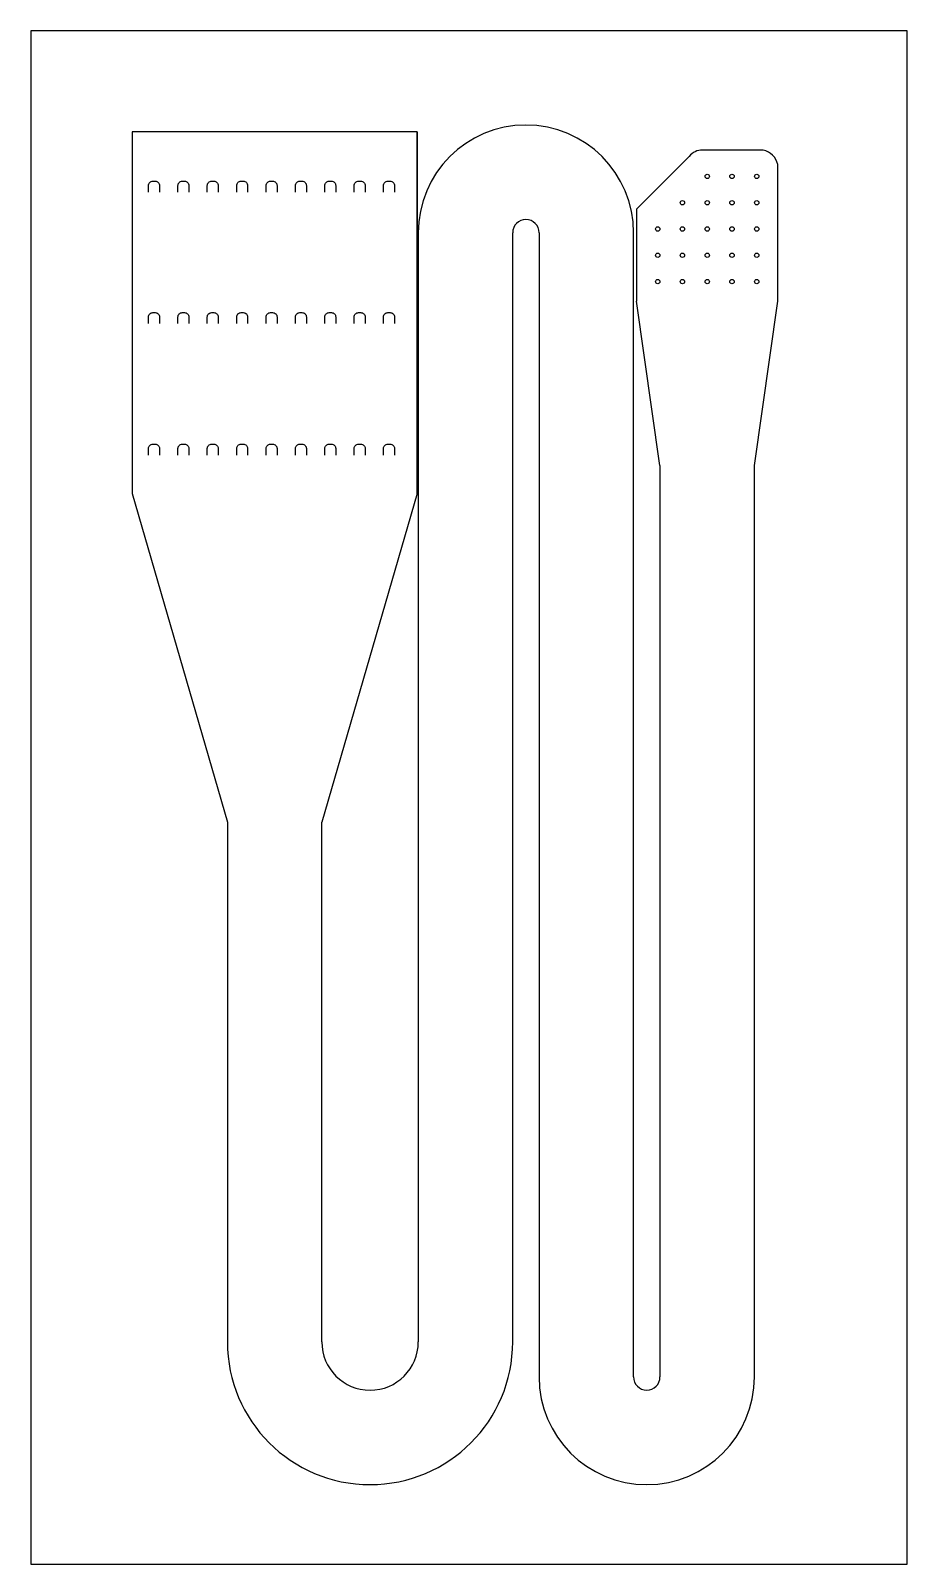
# Model space of a CAD drawing. Header units: inches. Extents: x 11.6 to 51.6, y 10.3 to 80.3.
import ezdxf

# ---------------------------------------------------------------- set-up
doc = ezdxf.new("R2010")
doc.units = ezdxf.units.IN
doc.header["$MEASUREMENT"] = 0
doc.layers.add('Outline', color=74, linetype='Continuous')

msp = doc.modelspace()

# ---------------------------------------------------------------- linework, layer by layer
at = {"layer": 'Outline'}
for p, q in [((29.22, 75.708), (16.22, 75.708)), ((16.22, 75.708), (16.22, 59.208)), ((29.22, 59.208), (29.22, 75.708)), ((41.581, 74.516), (39.24, 72.175)), ((45.02, 74.875), (42.16, 74.875)), ((45.68, 67.975), (45.68, 74.215)), ((39.24, 72.175), (39.24, 67.975)), ((29.275, 71.105), (29.275, 20.475)), ((33.585, 20.475), (33.585, 71.105)), ((20.565, 44.208), (20.565, 20.475)), ((24.875, 20.475), (24.875, 44.208))]:
    msp.add_line(p, q, dxfattribs=at)
msp.add_lwpolyline([(11.59, 10.327), (51.59, 10.327), (51.59, 80.327), (11.59, 80.327)], close=True, dxfattribs=at)
for points in [[(29.22, 75.708), (29.22, 59.208)], [(34.79, 71.105), (34.79, 18.878)], [(39.1, 18.878), (39.1, 71.105)], [(40.305, 60.475), (39.24, 67.975)], [(44.615, 60.475), (45.68, 67.975)], [(40.305, 60.475), (40.305, 18.878)], [(44.615, 18.878), (44.615, 60.475)], [(16.22, 59.208), (20.565, 44.208)], [(29.22, 59.208), (24.875, 44.208)]]:
    msp.add_lwpolyline(points, dxfattribs=at)
for points in [[(16.97, 72.958), (16.97, 73.258, -0.414214), (17.17, 73.458), (17.22, 73.458), (17.27, 73.458, -0.414214), (17.47, 73.258), (17.47, 72.958)], [(18.31, 72.958), (18.31, 73.258, -0.414214), (18.51, 73.458), (18.56, 73.458), (18.61, 73.458, -0.414214), (18.81, 73.258), (18.81, 72.958)], [(19.65, 72.958), (19.65, 73.258, -0.414214), (19.85, 73.458), (19.9, 73.458), (19.95, 73.458, -0.414214), (20.15, 73.258), (20.15, 72.958)], [(20.99, 72.958), (20.99, 73.258, -0.414214), (21.19, 73.458), (21.24, 73.458), (21.29, 73.458, -0.414214), (21.49, 73.258), (21.49, 72.958)], [(22.33, 72.958), (22.33, 73.258, -0.414214), (22.53, 73.458), (22.58, 73.458), (22.63, 73.458, -0.414214), (22.83, 73.258), (22.83, 72.958)], [(23.67, 72.958), (23.67, 73.258, -0.414214), (23.87, 73.458), (23.92, 73.458), (23.97, 73.458, -0.414214), (24.17, 73.258), (24.17, 72.958)], [(25.01, 72.958), (25.01, 73.258, -0.414214), (25.21, 73.458), (25.26, 73.458), (25.31, 73.458, -0.414214), (25.51, 73.258), (25.51, 72.958)], [(26.35, 72.958), (26.35, 73.258, -0.414214), (26.55, 73.458), (26.6, 73.458), (26.65, 73.458, -0.414214), (26.85, 73.258), (26.85, 72.958)], [(27.69, 72.958), (27.69, 73.258, -0.414214), (27.89, 73.458), (27.94, 73.458), (27.99, 73.458, -0.414214), (28.19, 73.258), (28.19, 72.958)], [(16.97, 66.958), (16.97, 67.258, -0.414214), (17.17, 67.458), (17.22, 67.458), (17.27, 67.458, -0.414214), (17.47, 67.258), (17.47, 66.958)], [(18.31, 66.958), (18.31, 67.258, -0.414214), (18.51, 67.458), (18.56, 67.458), (18.61, 67.458, -0.414214), (18.81, 67.258), (18.81, 66.958)], [(19.65, 66.958), (19.65, 67.258, -0.414214), (19.85, 67.458), (19.9, 67.458), (19.95, 67.458, -0.414214), (20.15, 67.258), (20.15, 66.958)], [(20.99, 66.958), (20.99, 67.258, -0.414214), (21.19, 67.458), (21.24, 67.458), (21.29, 67.458, -0.414214), (21.49, 67.258), (21.49, 66.958)], [(22.33, 66.958), (22.33, 67.258, -0.414214), (22.53, 67.458), (22.58, 67.458), (22.63, 67.458, -0.414214), (22.83, 67.258), (22.83, 66.958)], [(23.67, 66.958), (23.67, 67.258, -0.414214), (23.87, 67.458), (23.92, 67.458), (23.97, 67.458, -0.414214), (24.17, 67.258), (24.17, 66.958)], [(25.01, 66.958), (25.01, 67.258, -0.414214), (25.21, 67.458), (25.26, 67.458), (25.31, 67.458, -0.414214), (25.51, 67.258), (25.51, 66.958)], [(26.35, 66.958), (26.35, 67.258, -0.414214), (26.55, 67.458), (26.6, 67.458), (26.65, 67.458, -0.414214), (26.85, 67.258), (26.85, 66.958)], [(27.69, 66.958), (27.69, 67.258, -0.414214), (27.89, 67.458), (27.94, 67.458), (27.99, 67.458, -0.414214), (28.19, 67.258), (28.19, 66.958)], [(16.97, 60.958), (16.97, 61.258, -0.414214), (17.17, 61.458), (17.22, 61.458), (17.27, 61.458, -0.414214), (17.47, 61.258), (17.47, 60.958)], [(18.31, 60.958), (18.31, 61.258, -0.414214), (18.51, 61.458), (18.56, 61.458), (18.61, 61.458, -0.414214), (18.81, 61.258), (18.81, 60.958)], [(19.65, 60.958), (19.65, 61.258, -0.414214), (19.85, 61.458), (19.9, 61.458), (19.95, 61.458, -0.414214), (20.15, 61.258), (20.15, 60.958)], [(20.99, 60.958), (20.99, 61.258, -0.414214), (21.19, 61.458), (21.24, 61.458), (21.29, 61.458, -0.414214), (21.49, 61.258), (21.49, 60.958)], [(22.33, 60.958), (22.33, 61.258, -0.414214), (22.53, 61.458), (22.58, 61.458), (22.63, 61.458, -0.414214), (22.83, 61.258), (22.83, 60.958)], [(23.67, 60.958), (23.67, 61.258, -0.414214), (23.87, 61.458), (23.92, 61.458), (23.97, 61.458, -0.414214), (24.17, 61.258), (24.17, 60.958)], [(25.01, 60.958), (25.01, 61.258, -0.414214), (25.21, 61.458), (25.26, 61.458), (25.31, 61.458, -0.414214), (25.51, 61.258), (25.51, 60.958)], [(26.35, 60.958), (26.35, 61.258, -0.414214), (26.55, 61.458), (26.6, 61.458), (26.65, 61.458, -0.414214), (26.85, 61.258), (26.85, 60.958)], [(27.69, 60.958), (27.69, 61.258, -0.414214), (27.89, 61.458), (27.94, 61.458), (27.99, 61.458, -0.414214), (28.19, 61.258), (28.19, 60.958)]]:
    msp.add_lwpolyline(points, format="xyb", dxfattribs=at)
for centre in [(42.46, 73.675), (43.59, 73.675), (44.72, 73.675), (41.33, 72.475), (42.46, 72.475), (43.59, 72.475), (44.72, 72.475), (40.2, 71.275), (41.33, 71.275), (42.46, 71.275), (43.59, 71.275), (44.72, 71.275), (40.2, 70.075), (41.33, 70.075), (42.46, 70.075), (43.59, 70.075), (44.72, 70.075), (40.2, 68.875), (41.33, 68.875), (42.46, 68.875), (43.59, 68.875), (44.72, 68.875)]:
    msp.add_circle(centre, 0.1, dxfattribs=at)
for centre, radius, start, end in [((34.187, 71.105), 4.913, 360, 180), ((42.246, 74.09), 0.79, 96.2749, 147.33393), ((44.819, 74.015), 0.884, 13.11616, 76.88384), ((34.187, 71.105), 0.603, 360, 180), ((27.075, 20.475), 6.51, 180, 0), ((27.075, 20.475), 2.2, 180, 0), ((39.702, 18.878), 4.913, 180, 0), ((39.702, 18.878), 0.603, 180, 0)]:
    msp.add_arc(centre, radius, start, end, dxfattribs=at)

doc.saveas('drawing.dxf')
